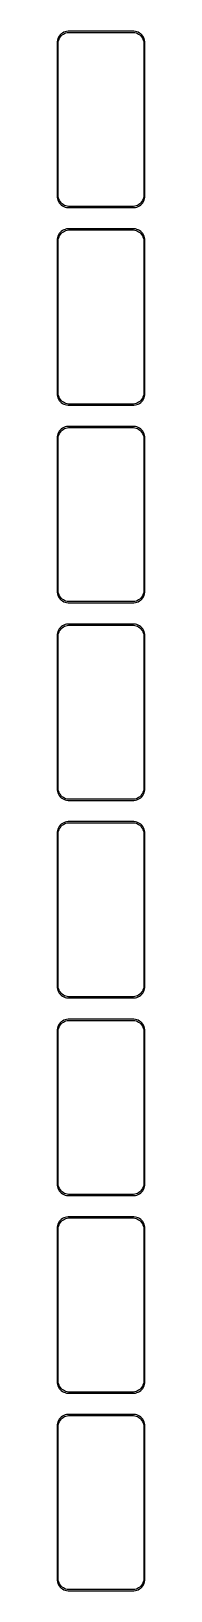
# Model space of a CAD drawing. Header units: metres. Extents: x -19 to 19, y 1223 to 2473.
# Drawn here: x -19 to 19, y 1811 to 2473 of the extents above; entities that cross this region are included whole.
import ezdxf

# ---------------------------------------------------------------- set-up
doc = ezdxf.new("R2010")
doc.units = ezdxf.units.M

msp = doc.modelspace()

# ---------------------------------------------------------------- linework, layer by layer
for p, q in [((-15.8789, 2473.02), (-16.4291, 2472.72)), ((-15.2951, 2473.26), (-15.8789, 2473.02)), ((-14.6869, 2473.41), (-15.2951, 2473.26)), ((-14.9678, 2472.77), (-14.3901, 2472.92)), ((-14.0639, 2473.49), (-14.6869, 2473.41)), ((-14.3901, 2472.92), (-13.7982, 2472.99)), ((14.0639, 2473.49), (-14.0639, 2473.49)), ((-13.7982, 2472.99), (13.7982, 2472.99)), ((13.7982, 2472.99), (14.3901, 2472.92)), ((14.6869, 2473.41), (14.0639, 2473.49)), ((14.3901, 2472.92), (14.9678, 2472.77)), ((15.2951, 2473.26), (14.6869, 2473.41)), ((15.8789, 2473.02), (15.2951, 2473.26)), ((16.4291, 2472.72), (15.8789, 2473.02)), ((-18.7106, 2469.13), (-18.75, 2468.5)), ((-18.75, 2468.5), (-18.75, 2403.5)), ((-18.5929, 2469.74), (-18.7106, 2469.13)), ((-18.3989, 2470.34), (-18.5929, 2469.74)), ((-18.1315, 2470.91), (-18.3989, 2470.34)), ((-18.25, 2468.25), (-18.2125, 2468.85)), ((-18.25, 2403.75), (-18.25, 2468.25)), ((-18.2125, 2468.85), (-18.1008, 2469.43)), ((-17.7951, 2471.44), (-18.1315, 2470.91)), ((-18.1008, 2469.43), (-17.9164, 2470)), ((-17.9164, 2470), (-17.6624, 2470.54)), ((-17.3948, 2471.92), (-17.7951, 2471.44)), ((-17.6624, 2470.54), (-17.3428, 2471.04)), ((-16.9371, 2472.35), (-17.3948, 2471.92)), ((-17.3428, 2471.04), (-16.9626, 2471.5)), ((-16.9626, 2471.5), (-16.5278, 2471.91)), ((-16.4291, 2472.72), (-16.9371, 2472.35)), ((-16.5278, 2471.91), (-16.0452, 2472.26)), ((-16.0452, 2472.26), (-15.5224, 2472.55)), ((-15.5224, 2472.55), (-14.9678, 2472.77)), ((14.9678, 2472.77), (15.5224, 2472.55)), ((15.5224, 2472.55), (16.0452, 2472.26)), ((16.0452, 2472.26), (16.5278, 2471.91)), ((16.9371, 2472.35), (16.4291, 2472.72)), ((16.5278, 2471.91), (16.9626, 2471.5)), ((17.3948, 2471.92), (16.9371, 2472.35)), ((16.9626, 2471.5), (17.3428, 2471.04)), ((17.3428, 2471.04), (17.6624, 2470.54)), ((17.7951, 2471.44), (17.3948, 2471.92)), ((17.6624, 2470.54), (17.9164, 2470)), ((18.1315, 2470.91), (17.7951, 2471.44)), ((17.9164, 2470), (18.1008, 2469.43)), ((18.1008, 2469.43), (18.2125, 2468.85)), ((18.3989, 2470.34), (18.1315, 2470.91)), ((18.2125, 2468.85), (18.25, 2468.25)), ((18.25, 2468.25), (18.25, 2403.75)), ((18.5929, 2469.74), (18.3989, 2470.34)), ((18.7106, 2469.13), (18.5929, 2469.74)), ((18.75, 2468.5), (18.7106, 2469.13)), ((18.75, 2403.5), (18.75, 2468.5)), ((-18.75, 2403.5), (-18.7106, 2402.87)), ((-18.7106, 2402.87), (-18.5929, 2402.26)), ((-18.5929, 2402.26), (-18.3989, 2401.66)), ((-18.3989, 2401.66), (-18.1315, 2401.09)), ((-18.2125, 2403.15), (-18.25, 2403.75)), ((-18.1008, 2402.57), (-18.2125, 2403.15)), ((-18.1315, 2401.09), (-17.7951, 2400.56)), ((-17.9164, 2402), (-18.1008, 2402.57)), ((-17.6624, 2401.46), (-17.9164, 2402)), ((-17.7951, 2400.56), (-17.3948, 2400.08)), ((-17.3428, 2400.96), (-17.6624, 2401.46)), ((-17.3948, 2400.08), (-16.9371, 2399.65)), ((-16.9626, 2400.5), (-17.3428, 2400.96)), ((-16.5278, 2400.09), (-16.9626, 2400.5)), ((-16.0452, 2399.74), (-16.5278, 2400.09)), ((16.5278, 2400.09), (16.0452, 2399.74)), ((16.9626, 2400.5), (16.5278, 2400.09)), ((16.9371, 2399.65), (17.3948, 2400.08)), ((17.3428, 2400.96), (16.9626, 2400.5)), ((17.6624, 2401.46), (17.3428, 2400.96)), ((17.3948, 2400.08), (17.7951, 2400.56)), ((17.9164, 2402), (17.6624, 2401.46)), ((17.7951, 2400.56), (18.1315, 2401.09)), ((18.1008, 2402.57), (17.9164, 2402)), ((18.2125, 2403.15), (18.1008, 2402.57)), ((18.1315, 2401.09), (18.3989, 2401.66)), ((18.25, 2403.75), (18.2125, 2403.15)), ((18.3989, 2401.66), (18.5929, 2402.26)), ((18.5929, 2402.26), (18.7106, 2402.87)), ((18.7106, 2402.87), (18.75, 2403.5)), ((-16.9371, 2399.65), (-16.4291, 2399.28)), ((-16.4291, 2399.28), (-15.8789, 2398.98)), ((-15.5224, 2399.45), (-16.0452, 2399.74)), ((-15.8789, 2398.98), (-15.2951, 2398.74)), ((-14.9678, 2399.23), (-15.5224, 2399.45)), ((-15.2951, 2398.74), (-14.6869, 2398.59)), ((-14.3901, 2399.08), (-14.9678, 2399.23)), ((-14.6869, 2398.59), (-14.0639, 2398.51)), ((-13.7982, 2399.01), (-14.3901, 2399.08)), ((-14.0639, 2398.51), (14.0639, 2398.51)), ((13.7982, 2399.01), (-13.7982, 2399.01)), ((14.3901, 2399.08), (13.7982, 2399.01)), ((14.0639, 2398.51), (14.6869, 2398.59)), ((14.9678, 2399.23), (14.3901, 2399.08)), ((14.6869, 2398.59), (15.2951, 2398.74)), ((15.5224, 2399.45), (14.9678, 2399.23)), ((15.2951, 2398.74), (15.8789, 2398.98)), ((16.0452, 2399.74), (15.5224, 2399.45)), ((15.8789, 2398.98), (16.4291, 2399.28)), ((16.4291, 2399.28), (16.9371, 2399.65)), ((-18.1315, 2386.91), (-18.3989, 2386.34)), ((-17.7951, 2387.44), (-18.1315, 2386.91)), ((-17.3948, 2387.92), (-17.7951, 2387.44)), ((-17.6624, 2386.54), (-17.3428, 2387.04)), ((-16.9371, 2388.35), (-17.3948, 2387.92)), ((-17.3428, 2387.04), (-16.9626, 2387.5)), ((-16.9626, 2387.5), (-16.5278, 2387.91)), ((-16.4291, 2388.72), (-16.9371, 2388.35)), ((-16.5278, 2387.91), (-16.0452, 2388.26)), ((-15.8789, 2389.02), (-16.4291, 2388.72)), ((-16.0452, 2388.26), (-15.5224, 2388.55)), ((-15.2951, 2389.26), (-15.8789, 2389.02)), ((-15.5224, 2388.55), (-14.9678, 2388.77)), ((-14.6869, 2389.41), (-15.2951, 2389.26)), ((-14.9678, 2388.77), (-14.3901, 2388.92)), ((-14.0639, 2389.49), (-14.6869, 2389.41)), ((-14.3901, 2388.92), (-13.7982, 2388.99)), ((14.0639, 2389.49), (-14.0639, 2389.49)), ((-13.7982, 2388.99), (13.7982, 2388.99)), ((13.7982, 2388.99), (14.3901, 2388.92)), ((14.6869, 2389.41), (14.0639, 2389.49)), ((14.3901, 2388.92), (14.9678, 2388.77)), ((15.2951, 2389.26), (14.6869, 2389.41)), ((14.9678, 2388.77), (15.5224, 2388.55)), ((15.8789, 2389.02), (15.2951, 2389.26)), ((15.5224, 2388.55), (16.0452, 2388.26)), ((16.4291, 2388.72), (15.8789, 2389.02)), ((16.0452, 2388.26), (16.5278, 2387.91)), ((16.9371, 2388.35), (16.4291, 2388.72)), ((16.5278, 2387.91), (16.9626, 2387.5)), ((17.3948, 2387.92), (16.9371, 2388.35)), ((16.9626, 2387.5), (17.3428, 2387.04)), ((17.3428, 2387.04), (17.6624, 2386.54)), ((17.7951, 2387.44), (17.3948, 2387.92)), ((18.1315, 2386.91), (17.7951, 2387.44)), ((18.3989, 2386.34), (18.1315, 2386.91)), ((-18.7106, 2385.13), (-18.75, 2384.5)), ((-18.75, 2384.5), (-18.75, 2319.5)), ((-18.5929, 2385.74), (-18.7106, 2385.13)), ((-18.3989, 2386.34), (-18.5929, 2385.74)), ((-18.25, 2384.25), (-18.2125, 2384.85)), ((-18.25, 2319.75), (-18.25, 2384.25)), ((-18.2125, 2384.85), (-18.1008, 2385.43)), ((-18.1008, 2385.43), (-17.9164, 2386)), ((-17.9164, 2386), (-17.6624, 2386.54)), ((17.6624, 2386.54), (17.9164, 2386)), ((17.9164, 2386), (18.1008, 2385.43)), ((18.1008, 2385.43), (18.2125, 2384.85)), ((18.2125, 2384.85), (18.25, 2384.25)), ((18.25, 2384.25), (18.25, 2319.75)), ((18.5929, 2385.74), (18.3989, 2386.34)), ((18.7106, 2385.13), (18.5929, 2385.74)), ((18.75, 2384.5), (18.7106, 2385.13)), ((18.75, 2319.5), (18.75, 2384.5)), ((-18.75, 2319.5), (-18.7106, 2318.87)), ((-18.7106, 2318.87), (-18.5929, 2318.26)), ((-18.5929, 2318.26), (-18.3989, 2317.66)), ((-18.3989, 2317.66), (-18.1315, 2317.09)), ((-18.2125, 2319.15), (-18.25, 2319.75)), ((-18.1008, 2318.57), (-18.2125, 2319.15)), ((-18.1315, 2317.09), (-17.7951, 2316.56)), ((-17.9164, 2318), (-18.1008, 2318.57)), ((-17.6624, 2317.46), (-17.9164, 2318)), ((-17.7951, 2316.56), (-17.3948, 2316.08)), ((-17.3428, 2316.96), (-17.6624, 2317.46)), ((-17.3948, 2316.08), (-16.9371, 2315.65)), ((-16.9626, 2316.5), (-17.3428, 2316.96)), ((-16.5278, 2316.09), (-16.9626, 2316.5)), ((-16.9371, 2315.65), (-16.4291, 2315.28)), ((-16.0452, 2315.74), (-16.5278, 2316.09)), ((-16.4291, 2315.28), (-15.8789, 2314.98)), ((-15.5224, 2315.45), (-16.0452, 2315.74)), ((-15.8789, 2314.98), (-15.2951, 2314.74)), ((-14.9678, 2315.23), (-15.5224, 2315.45)), ((-15.2951, 2314.74), (-14.6869, 2314.59)), ((-14.3901, 2315.08), (-14.9678, 2315.23)), ((-14.6869, 2314.59), (-14.0639, 2314.51)), ((-13.7982, 2315.01), (-14.3901, 2315.08)), ((-14.0639, 2314.51), (14.0639, 2314.51)), ((13.7982, 2315.01), (-13.7982, 2315.01)), ((14.3901, 2315.08), (13.7982, 2315.01)), ((14.0639, 2314.51), (14.6869, 2314.59)), ((14.9678, 2315.23), (14.3901, 2315.08)), ((14.6869, 2314.59), (15.2951, 2314.74)), ((15.5224, 2315.45), (14.9678, 2315.23)), ((15.2951, 2314.74), (15.8789, 2314.98)), ((16.0452, 2315.74), (15.5224, 2315.45)), ((15.8789, 2314.98), (16.4291, 2315.28)), ((16.5278, 2316.09), (16.0452, 2315.74)), ((16.4291, 2315.28), (16.9371, 2315.65)), ((16.9626, 2316.5), (16.5278, 2316.09)), ((16.9371, 2315.65), (17.3948, 2316.08)), ((17.3428, 2316.96), (16.9626, 2316.5)), ((17.6624, 2317.46), (17.3428, 2316.96)), ((17.3948, 2316.08), (17.7951, 2316.56)), ((17.9164, 2318), (17.6624, 2317.46)), ((17.7951, 2316.56), (18.1315, 2317.09)), ((18.1008, 2318.57), (17.9164, 2318)), ((18.2125, 2319.15), (18.1008, 2318.57)), ((18.1315, 2317.09), (18.3989, 2317.66)), ((18.25, 2319.75), (18.2125, 2319.15)), ((18.3989, 2317.66), (18.5929, 2318.26)), ((18.5929, 2318.26), (18.7106, 2318.87)), ((18.7106, 2318.87), (18.75, 2319.5)), ((-18.7106, 2301.13), (-18.75, 2300.5)), ((-18.5929, 2301.74), (-18.7106, 2301.13)), ((-18.3989, 2302.34), (-18.5929, 2301.74)), ((-18.1315, 2302.91), (-18.3989, 2302.34)), ((-18.25, 2300.25), (-18.2125, 2300.85)), ((-18.2125, 2300.85), (-18.1008, 2301.43)), ((-17.7951, 2303.44), (-18.1315, 2302.91)), ((-18.1008, 2301.43), (-17.9164, 2302)), ((-17.9164, 2302), (-17.6624, 2302.54)), ((-17.3948, 2303.92), (-17.7951, 2303.44)), ((-17.6624, 2302.54), (-17.3428, 2303.04)), ((-16.9371, 2304.35), (-17.3948, 2303.92)), ((-17.3428, 2303.04), (-16.9626, 2303.5)), ((-16.9626, 2303.5), (-16.5278, 2303.91)), ((-16.4291, 2304.72), (-16.9371, 2304.35)), ((-16.5278, 2303.91), (-16.0452, 2304.26)), ((-15.8789, 2305.02), (-16.4291, 2304.72)), ((-16.0452, 2304.26), (-15.5224, 2304.55)), ((-15.2951, 2305.26), (-15.8789, 2305.02)), ((-15.5224, 2304.55), (-14.9678, 2304.77)), ((-14.6869, 2305.41), (-15.2951, 2305.26)), ((-14.9678, 2304.77), (-14.3901, 2304.92)), ((-14.0639, 2305.49), (-14.6869, 2305.41)), ((-14.3901, 2304.92), (-13.7982, 2304.99)), ((14.0639, 2305.49), (-14.0639, 2305.49)), ((-13.7982, 2304.99), (13.7982, 2304.99)), ((13.7982, 2304.99), (14.3901, 2304.92)), ((14.6869, 2305.41), (14.0639, 2305.49)), ((14.3901, 2304.92), (14.9678, 2304.77)), ((15.2951, 2305.26), (14.6869, 2305.41)), ((14.9678, 2304.77), (15.5224, 2304.55)), ((15.8789, 2305.02), (15.2951, 2305.26)), ((15.5224, 2304.55), (16.0452, 2304.26)), ((16.4291, 2304.72), (15.8789, 2305.02)), ((16.0452, 2304.26), (16.5278, 2303.91)), ((16.9371, 2304.35), (16.4291, 2304.72)), ((16.5278, 2303.91), (16.9626, 2303.5)), ((17.3948, 2303.92), (16.9371, 2304.35)), ((16.9626, 2303.5), (17.3428, 2303.04)), ((17.3428, 2303.04), (17.6624, 2302.54)), ((17.7951, 2303.44), (17.3948, 2303.92)), ((17.6624, 2302.54), (17.9164, 2302)), ((18.1315, 2302.91), (17.7951, 2303.44)), ((17.9164, 2302), (18.1008, 2301.43)), ((18.1008, 2301.43), (18.2125, 2300.85)), ((18.3989, 2302.34), (18.1315, 2302.91)), ((18.2125, 2300.85), (18.25, 2300.25)), ((18.5929, 2301.74), (18.3989, 2302.34)), ((18.7106, 2301.13), (18.5929, 2301.74)), ((18.75, 2300.5), (18.7106, 2301.13)), ((-18.75, 2300.5), (-18.75, 2235.5)), ((-18.25, 2235.75), (-18.25, 2300.25)), ((18.25, 2300.25), (18.25, 2235.75)), ((18.75, 2235.5), (18.75, 2300.5)), ((-18.75, 2235.5), (-18.7106, 2234.87)), ((-18.7106, 2234.87), (-18.5929, 2234.26)), ((-18.5929, 2234.26), (-18.3989, 2233.66)), ((-18.2125, 2235.15), (-18.25, 2235.75)), ((-18.1008, 2234.57), (-18.2125, 2235.15)), ((-17.9164, 2234), (-18.1008, 2234.57)), ((18.1008, 2234.57), (17.9164, 2234)), ((18.2125, 2235.15), (18.1008, 2234.57)), ((18.25, 2235.75), (18.2125, 2235.15)), ((18.3989, 2233.66), (18.5929, 2234.26)), ((18.5929, 2234.26), (18.7106, 2234.87)), ((18.7106, 2234.87), (18.75, 2235.5)), ((-18.3989, 2233.66), (-18.1315, 2233.09)), ((-18.1315, 2233.09), (-17.7951, 2232.56)), ((-17.6624, 2233.46), (-17.9164, 2234)), ((-17.7951, 2232.56), (-17.3948, 2232.08)), ((-17.3428, 2232.96), (-17.6624, 2233.46)), ((-17.3948, 2232.08), (-16.9371, 2231.65)), ((-16.9626, 2232.5), (-17.3428, 2232.96)), ((-16.5278, 2232.09), (-16.9626, 2232.5)), ((-16.9371, 2231.65), (-16.4291, 2231.28)), ((-16.0452, 2231.74), (-16.5278, 2232.09)), ((-16.4291, 2231.28), (-15.8789, 2230.98)), ((-15.5224, 2231.45), (-16.0452, 2231.74)), ((-15.8789, 2230.98), (-15.2951, 2230.74)), ((-14.9678, 2231.23), (-15.5224, 2231.45)), ((-15.2951, 2230.74), (-14.6869, 2230.59)), ((-14.3901, 2231.08), (-14.9678, 2231.23)), ((-14.6869, 2230.59), (-14.0639, 2230.51)), ((-13.7982, 2231.01), (-14.3901, 2231.08)), ((-14.0639, 2230.51), (14.0639, 2230.51)), ((13.7982, 2231.01), (-13.7982, 2231.01)), ((14.3901, 2231.08), (13.7982, 2231.01)), ((14.0639, 2230.51), (14.6869, 2230.59)), ((14.9678, 2231.23), (14.3901, 2231.08)), ((14.6869, 2230.59), (15.2951, 2230.74)), ((15.5224, 2231.45), (14.9678, 2231.23)), ((15.2951, 2230.74), (15.8789, 2230.98)), ((16.0452, 2231.74), (15.5224, 2231.45)), ((15.8789, 2230.98), (16.4291, 2231.28)), ((16.5278, 2232.09), (16.0452, 2231.74)), ((16.4291, 2231.28), (16.9371, 2231.65)), ((16.9626, 2232.5), (16.5278, 2232.09)), ((16.9371, 2231.65), (17.3948, 2232.08)), ((17.3428, 2232.96), (16.9626, 2232.5)), ((17.6624, 2233.46), (17.3428, 2232.96)), ((17.3948, 2232.08), (17.7951, 2232.56)), ((17.9164, 2234), (17.6624, 2233.46)), ((17.7951, 2232.56), (18.1315, 2233.09)), ((18.1315, 2233.09), (18.3989, 2233.66)), ((-15.8789, 2221.02), (-16.4291, 2220.72)), ((-15.2951, 2221.26), (-15.8789, 2221.02)), ((-14.6869, 2221.41), (-15.2951, 2221.26)), ((-14.0639, 2221.49), (-14.6869, 2221.41)), ((-14.3901, 2220.92), (-13.7982, 2220.99)), ((14.0639, 2221.49), (-14.0639, 2221.49)), ((-13.7982, 2220.99), (13.7982, 2220.99)), ((13.7982, 2220.99), (14.3901, 2220.92)), ((14.6869, 2221.41), (14.0639, 2221.49)), ((15.2951, 2221.26), (14.6869, 2221.41)), ((15.8789, 2221.02), (15.2951, 2221.26)), ((16.4291, 2220.72), (15.8789, 2221.02)), ((-18.7106, 2217.13), (-18.75, 2216.5)), ((-18.75, 2216.5), (-18.75, 2151.5)), ((-18.5929, 2217.74), (-18.7106, 2217.13)), ((-18.3989, 2218.34), (-18.5929, 2217.74)), ((-18.1315, 2218.91), (-18.3989, 2218.34)), ((-18.25, 2216.25), (-18.2125, 2216.85)), ((-18.25, 2151.75), (-18.25, 2216.25)), ((-18.2125, 2216.85), (-18.1008, 2217.43)), ((-17.7951, 2219.44), (-18.1315, 2218.91)), ((-18.1008, 2217.43), (-17.9164, 2218)), ((-17.9164, 2218), (-17.6624, 2218.54)), ((-17.3948, 2219.92), (-17.7951, 2219.44)), ((-17.6624, 2218.54), (-17.3428, 2219.04)), ((-16.9371, 2220.35), (-17.3948, 2219.92)), ((-17.3428, 2219.04), (-16.9626, 2219.5)), ((-16.9626, 2219.5), (-16.5278, 2219.91)), ((-16.4291, 2220.72), (-16.9371, 2220.35)), ((-16.5278, 2219.91), (-16.0452, 2220.26)), ((-16.0452, 2220.26), (-15.5224, 2220.55)), ((-15.5224, 2220.55), (-14.9678, 2220.77)), ((-14.9678, 2220.77), (-14.3901, 2220.92)), ((14.3901, 2220.92), (14.9678, 2220.77)), ((14.9678, 2220.77), (15.5224, 2220.55)), ((15.5224, 2220.55), (16.0452, 2220.26)), ((16.0452, 2220.26), (16.5278, 2219.91)), ((16.9371, 2220.35), (16.4291, 2220.72)), ((16.5278, 2219.91), (16.9626, 2219.5)), ((17.3948, 2219.92), (16.9371, 2220.35)), ((16.9626, 2219.5), (17.3428, 2219.04)), ((17.3428, 2219.04), (17.6624, 2218.54)), ((17.7951, 2219.44), (17.3948, 2219.92)), ((17.6624, 2218.54), (17.9164, 2218)), ((18.1315, 2218.91), (17.7951, 2219.44)), ((17.9164, 2218), (18.1008, 2217.43)), ((18.1008, 2217.43), (18.2125, 2216.85)), ((18.3989, 2218.34), (18.1315, 2218.91)), ((18.2125, 2216.85), (18.25, 2216.25)), ((18.25, 2216.25), (18.25, 2151.75)), ((18.5929, 2217.74), (18.3989, 2218.34)), ((18.7106, 2217.13), (18.5929, 2217.74)), ((18.75, 2216.5), (18.7106, 2217.13)), ((18.75, 2151.5), (18.75, 2216.5)), ((-18.75, 2151.5), (-18.7106, 2150.87)), ((-18.7106, 2150.87), (-18.5929, 2150.26)), ((-18.5929, 2150.26), (-18.3989, 2149.66)), ((-18.3989, 2149.66), (-18.1315, 2149.09)), ((-18.2125, 2151.15), (-18.25, 2151.75)), ((-18.1008, 2150.57), (-18.2125, 2151.15)), ((-18.1315, 2149.09), (-17.7951, 2148.56)), ((-17.9164, 2150), (-18.1008, 2150.57)), ((-17.6624, 2149.46), (-17.9164, 2150)), ((-17.7951, 2148.56), (-17.3948, 2148.08)), ((-17.3428, 2148.96), (-17.6624, 2149.46)), ((-17.3948, 2148.08), (-16.9371, 2147.65)), ((-16.9626, 2148.5), (-17.3428, 2148.96)), ((-16.5278, 2148.09), (-16.9626, 2148.5)), ((-16.0452, 2147.74), (-16.5278, 2148.09)), ((16.5278, 2148.09), (16.0452, 2147.74)), ((16.9626, 2148.5), (16.5278, 2148.09)), ((16.9371, 2147.65), (17.3948, 2148.08)), ((17.3428, 2148.96), (16.9626, 2148.5)), ((17.6624, 2149.46), (17.3428, 2148.96)), ((17.3948, 2148.08), (17.7951, 2148.56)), ((17.9164, 2150), (17.6624, 2149.46)), ((17.7951, 2148.56), (18.1315, 2149.09)), ((18.1008, 2150.57), (17.9164, 2150)), ((18.2125, 2151.15), (18.1008, 2150.57)), ((18.1315, 2149.09), (18.3989, 2149.66)), ((18.25, 2151.75), (18.2125, 2151.15)), ((18.3989, 2149.66), (18.5929, 2150.26)), ((18.5929, 2150.26), (18.7106, 2150.87)), ((18.7106, 2150.87), (18.75, 2151.5)), ((-16.9371, 2147.65), (-16.4291, 2147.28)), ((-16.4291, 2147.28), (-15.8789, 2146.98)), ((-15.5224, 2147.45), (-16.0452, 2147.74)), ((-15.8789, 2146.98), (-15.2951, 2146.74)), ((-14.9678, 2147.23), (-15.5224, 2147.45)), ((-15.2951, 2146.74), (-14.6869, 2146.59)), ((-14.3901, 2147.08), (-14.9678, 2147.23)), ((-14.6869, 2146.59), (-14.0639, 2146.51)), ((-13.7982, 2147.01), (-14.3901, 2147.08)), ((-14.0639, 2146.51), (14.0639, 2146.51)), ((13.7982, 2147.01), (-13.7982, 2147.01)), ((14.3901, 2147.08), (13.7982, 2147.01)), ((14.0639, 2146.51), (14.6869, 2146.59)), ((14.9678, 2147.23), (14.3901, 2147.08)), ((14.6869, 2146.59), (15.2951, 2146.74)), ((15.5224, 2147.45), (14.9678, 2147.23)), ((15.2951, 2146.74), (15.8789, 2146.98)), ((16.0452, 2147.74), (15.5224, 2147.45)), ((15.8789, 2146.98), (16.4291, 2147.28)), ((16.4291, 2147.28), (16.9371, 2147.65)), ((-18.1315, 2134.91), (-18.3989, 2134.34)), ((-17.7951, 2135.44), (-18.1315, 2134.91)), ((-17.3948, 2135.92), (-17.7951, 2135.44)), ((-17.6624, 2134.54), (-17.3428, 2135.04)), ((-16.9371, 2136.35), (-17.3948, 2135.92)), ((-17.3428, 2135.04), (-16.9626, 2135.5)), ((-16.9626, 2135.5), (-16.5278, 2135.91)), ((-16.4291, 2136.72), (-16.9371, 2136.35)), ((-16.5278, 2135.91), (-16.0452, 2136.26)), ((-15.8789, 2137.02), (-16.4291, 2136.72)), ((-16.0452, 2136.26), (-15.5224, 2136.55)), ((-15.2951, 2137.26), (-15.8789, 2137.02)), ((-15.5224, 2136.55), (-14.9678, 2136.77)), ((-14.6869, 2137.41), (-15.2951, 2137.26)), ((-14.9678, 2136.77), (-14.3901, 2136.92)), ((-14.0639, 2137.49), (-14.6869, 2137.41)), ((-14.3901, 2136.92), (-13.7982, 2136.99)), ((14.0639, 2137.49), (-14.0639, 2137.49)), ((-13.7982, 2136.99), (13.7982, 2136.99)), ((13.7982, 2136.99), (14.3901, 2136.92)), ((14.6869, 2137.41), (14.0639, 2137.49)), ((14.3901, 2136.92), (14.9678, 2136.77)), ((15.2951, 2137.26), (14.6869, 2137.41)), ((14.9678, 2136.77), (15.5224, 2136.55)), ((15.8789, 2137.02), (15.2951, 2137.26)), ((15.5224, 2136.55), (16.0452, 2136.26)), ((16.4291, 2136.72), (15.8789, 2137.02)), ((16.0452, 2136.26), (16.5278, 2135.91)), ((16.9371, 2136.35), (16.4291, 2136.72)), ((16.5278, 2135.91), (16.9626, 2135.5)), ((17.3948, 2135.92), (16.9371, 2136.35)), ((16.9626, 2135.5), (17.3428, 2135.04)), ((17.3428, 2135.04), (17.6624, 2134.54)), ((17.7951, 2135.44), (17.3948, 2135.92)), ((18.1315, 2134.91), (17.7951, 2135.44)), ((18.3989, 2134.34), (18.1315, 2134.91)), ((-18.7106, 2133.13), (-18.75, 2132.5)), ((-18.75, 2132.5), (-18.75, 2067.5)), ((-18.5929, 2133.74), (-18.7106, 2133.13)), ((-18.3989, 2134.34), (-18.5929, 2133.74)), ((-18.25, 2132.25), (-18.2125, 2132.85)), ((-18.25, 2067.75), (-18.25, 2132.25)), ((-18.2125, 2132.85), (-18.1008, 2133.43)), ((-18.1008, 2133.43), (-17.9164, 2134)), ((-17.9164, 2134), (-17.6624, 2134.54)), ((17.6624, 2134.54), (17.9164, 2134)), ((17.9164, 2134), (18.1008, 2133.43)), ((18.1008, 2133.43), (18.2125, 2132.85)), ((18.2125, 2132.85), (18.25, 2132.25)), ((18.25, 2132.25), (18.25, 2067.75)), ((18.5929, 2133.74), (18.3989, 2134.34)), ((18.7106, 2133.13), (18.5929, 2133.74)), ((18.75, 2132.5), (18.7106, 2133.13)), ((18.75, 2067.5), (18.75, 2132.5)), ((-18.75, 2067.5), (-18.7106, 2066.87)), ((-18.7106, 2066.87), (-18.5929, 2066.26)), ((-18.5929, 2066.26), (-18.3989, 2065.66)), ((-18.3989, 2065.66), (-18.1315, 2065.09)), ((-18.2125, 2067.15), (-18.25, 2067.75)), ((-18.1008, 2066.57), (-18.2125, 2067.15)), ((-18.1315, 2065.09), (-17.7951, 2064.56)), ((-17.9164, 2066), (-18.1008, 2066.57)), ((-17.6624, 2065.46), (-17.9164, 2066)), ((-17.7951, 2064.56), (-17.3948, 2064.08)), ((-17.3428, 2064.96), (-17.6624, 2065.46)), ((-17.3948, 2064.08), (-16.9371, 2063.65)), ((-16.9626, 2064.5), (-17.3428, 2064.96)), ((-16.5278, 2064.09), (-16.9626, 2064.5)), ((-16.9371, 2063.65), (-16.4291, 2063.28)), ((-16.0452, 2063.74), (-16.5278, 2064.09)), ((-16.4291, 2063.28), (-15.8789, 2062.98)), ((-15.5224, 2063.45), (-16.0452, 2063.74)), ((-15.8789, 2062.98), (-15.2951, 2062.74)), ((-14.9678, 2063.23), (-15.5224, 2063.45)), ((-15.2951, 2062.74), (-14.6869, 2062.59)), ((-14.3901, 2063.08), (-14.9678, 2063.23)), ((-14.6869, 2062.59), (-14.0639, 2062.51)), ((-13.7982, 2063.01), (-14.3901, 2063.08)), ((-14.0639, 2062.51), (14.0639, 2062.51)), ((13.7982, 2063.01), (-13.7982, 2063.01)), ((14.3901, 2063.08), (13.7982, 2063.01)), ((14.0639, 2062.51), (14.6869, 2062.59)), ((14.9678, 2063.23), (14.3901, 2063.08)), ((14.6869, 2062.59), (15.2951, 2062.74)), ((15.5224, 2063.45), (14.9678, 2063.23)), ((15.2951, 2062.74), (15.8789, 2062.98)), ((16.0452, 2063.74), (15.5224, 2063.45)), ((15.8789, 2062.98), (16.4291, 2063.28)), ((16.5278, 2064.09), (16.0452, 2063.74)), ((16.4291, 2063.28), (16.9371, 2063.65)), ((16.9626, 2064.5), (16.5278, 2064.09)), ((16.9371, 2063.65), (17.3948, 2064.08)), ((17.3428, 2064.96), (16.9626, 2064.5)), ((17.6624, 2065.46), (17.3428, 2064.96)), ((17.3948, 2064.08), (17.7951, 2064.56)), ((17.9164, 2066), (17.6624, 2065.46)), ((17.7951, 2064.56), (18.1315, 2065.09)), ((18.1008, 2066.57), (17.9164, 2066)), ((18.2125, 2067.15), (18.1008, 2066.57)), ((18.1315, 2065.09), (18.3989, 2065.66)), ((18.25, 2067.75), (18.2125, 2067.15)), ((18.3989, 2065.66), (18.5929, 2066.26)), ((18.5929, 2066.26), (18.7106, 2066.87)), ((18.7106, 2066.87), (18.75, 2067.5)), ((-18.7106, 2049.13), (-18.75, 2048.5)), ((-18.5929, 2049.74), (-18.7106, 2049.13)), ((-18.3989, 2050.34), (-18.5929, 2049.74)), ((-18.1315, 2050.91), (-18.3989, 2050.34)), ((-18.25, 2048.25), (-18.2125, 2048.85)), ((-18.2125, 2048.85), (-18.1008, 2049.43)), ((-17.7951, 2051.44), (-18.1315, 2050.91)), ((-18.1008, 2049.43), (-17.9164, 2050)), ((-17.9164, 2050), (-17.6624, 2050.54)), ((-17.3948, 2051.92), (-17.7951, 2051.44)), ((-17.6624, 2050.54), (-17.3428, 2051.04)), ((-16.9371, 2052.35), (-17.3948, 2051.92)), ((-17.3428, 2051.04), (-16.9626, 2051.5)), ((-16.9626, 2051.5), (-16.5278, 2051.91)), ((-16.4291, 2052.72), (-16.9371, 2052.35)), ((-16.5278, 2051.91), (-16.0452, 2052.26)), ((-15.8789, 2053.02), (-16.4291, 2052.72)), ((-16.0452, 2052.26), (-15.5224, 2052.55)), ((-15.2951, 2053.26), (-15.8789, 2053.02)), ((-15.5224, 2052.55), (-14.9678, 2052.77)), ((-14.6869, 2053.41), (-15.2951, 2053.26)), ((-14.9678, 2052.77), (-14.3901, 2052.92)), ((-14.0639, 2053.49), (-14.6869, 2053.41)), ((-14.3901, 2052.92), (-13.7982, 2052.99)), ((14.0639, 2053.49), (-14.0639, 2053.49)), ((-13.7982, 2052.99), (13.7982, 2052.99)), ((13.7982, 2052.99), (14.3901, 2052.92)), ((14.6869, 2053.41), (14.0639, 2053.49)), ((14.3901, 2052.92), (14.9678, 2052.77)), ((15.2951, 2053.26), (14.6869, 2053.41)), ((14.9678, 2052.77), (15.5224, 2052.55)), ((15.8789, 2053.02), (15.2951, 2053.26)), ((15.5224, 2052.55), (16.0452, 2052.26)), ((16.4291, 2052.72), (15.8789, 2053.02)), ((16.0452, 2052.26), (16.5278, 2051.91)), ((16.9371, 2052.35), (16.4291, 2052.72)), ((16.5278, 2051.91), (16.9626, 2051.5)), ((17.3948, 2051.92), (16.9371, 2052.35)), ((16.9626, 2051.5), (17.3428, 2051.04)), ((17.3428, 2051.04), (17.6624, 2050.54)), ((17.7951, 2051.44), (17.3948, 2051.92)), ((17.6624, 2050.54), (17.9164, 2050)), ((18.1315, 2050.91), (17.7951, 2051.44)), ((17.9164, 2050), (18.1008, 2049.43)), ((18.1008, 2049.43), (18.2125, 2048.85)), ((18.3989, 2050.34), (18.1315, 2050.91)), ((18.2125, 2048.85), (18.25, 2048.25)), ((18.5929, 2049.74), (18.3989, 2050.34)), ((18.7106, 2049.13), (18.5929, 2049.74)), ((18.75, 2048.5), (18.7106, 2049.13)), ((-18.75, 2048.5), (-18.75, 1983.5)), ((-18.25, 1983.75), (-18.25, 2048.25)), ((18.25, 2048.25), (18.25, 1983.75)), ((18.75, 1983.5), (18.75, 2048.5)), ((-18.75, 1983.5), (-18.7106, 1982.87)), ((-18.7106, 1982.87), (-18.5929, 1982.26)), ((-18.2125, 1983.15), (-18.25, 1983.75)), ((-18.1008, 1982.57), (-18.2125, 1983.15)), ((-17.9164, 1982), (-18.1008, 1982.57)), ((18.1008, 1982.57), (17.9164, 1982)), ((18.2125, 1983.15), (18.1008, 1982.57)), ((18.25, 1983.75), (18.2125, 1983.15)), ((18.5929, 1982.26), (18.7106, 1982.87)), ((18.7106, 1982.87), (18.75, 1983.5)), ((-18.5929, 1982.26), (-18.3989, 1981.66)), ((-18.3989, 1981.66), (-18.1315, 1981.09)), ((-18.1315, 1981.09), (-17.7951, 1980.56)), ((-17.6624, 1981.46), (-17.9164, 1982)), ((-17.7951, 1980.56), (-17.3948, 1980.08)), ((-17.3428, 1980.96), (-17.6624, 1981.46)), ((-17.3948, 1980.08), (-16.9371, 1979.65)), ((-16.9626, 1980.5), (-17.3428, 1980.96)), ((-16.5278, 1980.09), (-16.9626, 1980.5)), ((-16.9371, 1979.65), (-16.4291, 1979.28)), ((-16.0452, 1979.74), (-16.5278, 1980.09)), ((-16.4291, 1979.28), (-15.8789, 1978.98)), ((-15.5224, 1979.45), (-16.0452, 1979.74)), ((-15.8789, 1978.98), (-15.2951, 1978.74)), ((-14.9678, 1979.23), (-15.5224, 1979.45)), ((-15.2951, 1978.74), (-14.6869, 1978.59)), ((-14.3901, 1979.08), (-14.9678, 1979.23)), ((-14.6869, 1978.59), (-14.0639, 1978.51)), ((-13.7982, 1979.01), (-14.3901, 1979.08)), ((-14.0639, 1978.51), (14.0639, 1978.51)), ((13.7982, 1979.01), (-13.7982, 1979.01)), ((14.3901, 1979.08), (13.7982, 1979.01)), ((14.0639, 1978.51), (14.6869, 1978.59)), ((14.9678, 1979.23), (14.3901, 1979.08)), ((14.6869, 1978.59), (15.2951, 1978.74)), ((15.5224, 1979.45), (14.9678, 1979.23)), ((15.2951, 1978.74), (15.8789, 1978.98)), ((16.0452, 1979.74), (15.5224, 1979.45)), ((15.8789, 1978.98), (16.4291, 1979.28)), ((16.5278, 1980.09), (16.0452, 1979.74)), ((16.4291, 1979.28), (16.9371, 1979.65)), ((16.9626, 1980.5), (16.5278, 1980.09)), ((16.9371, 1979.65), (17.3948, 1980.08)), ((17.3428, 1980.96), (16.9626, 1980.5)), ((17.6624, 1981.46), (17.3428, 1980.96)), ((17.3948, 1980.08), (17.7951, 1980.56)), ((17.9164, 1982), (17.6624, 1981.46)), ((17.7951, 1980.56), (18.1315, 1981.09)), ((18.1315, 1981.09), (18.3989, 1981.66)), ((18.3989, 1981.66), (18.5929, 1982.26)), ((-15.2951, 1969.26), (-15.8789, 1969.02)), ((-14.6869, 1969.41), (-15.2951, 1969.26)), ((-14.0639, 1969.49), (-14.6869, 1969.41)), ((14.0639, 1969.49), (-14.0639, 1969.49)), ((14.6869, 1969.41), (14.0639, 1969.49)), ((15.2951, 1969.26), (14.6869, 1969.41)), ((15.8789, 1969.02), (15.2951, 1969.26)), ((-18.7106, 1965.13), (-18.75, 1964.5)), ((-18.75, 1964.5), (-18.75, 1899.5)), ((-18.5929, 1965.74), (-18.7106, 1965.13)), ((-18.3989, 1966.34), (-18.5929, 1965.74)), ((-18.1315, 1966.91), (-18.3989, 1966.34)), ((-18.25, 1964.25), (-18.2125, 1964.85)), ((-18.25, 1899.75), (-18.25, 1964.25)), ((-18.2125, 1964.85), (-18.1008, 1965.43)), ((-17.7951, 1967.44), (-18.1315, 1966.91)), ((-18.1008, 1965.43), (-17.9164, 1966)), ((-17.9164, 1966), (-17.6624, 1966.54)), ((-17.3948, 1967.92), (-17.7951, 1967.44)), ((-17.6624, 1966.54), (-17.3428, 1967.04)), ((-16.9371, 1968.35), (-17.3948, 1967.92)), ((-17.3428, 1967.04), (-16.9626, 1967.5)), ((-16.9626, 1967.5), (-16.5278, 1967.91)), ((-16.4291, 1968.72), (-16.9371, 1968.35)), ((-16.5278, 1967.91), (-16.0452, 1968.26)), ((-15.8789, 1969.02), (-16.4291, 1968.72)), ((-16.0452, 1968.26), (-15.5224, 1968.55)), ((-15.5224, 1968.55), (-14.9678, 1968.77)), ((-14.9678, 1968.77), (-14.3901, 1968.92)), ((-14.3901, 1968.92), (-13.7982, 1968.99)), ((-13.7982, 1968.99), (13.7982, 1968.99)), ((13.7982, 1968.99), (14.3901, 1968.92)), ((14.3901, 1968.92), (14.9678, 1968.77)), ((14.9678, 1968.77), (15.5224, 1968.55)), ((15.5224, 1968.55), (16.0452, 1968.26)), ((16.4291, 1968.72), (15.8789, 1969.02)), ((16.0452, 1968.26), (16.5278, 1967.91)), ((16.9371, 1968.35), (16.4291, 1968.72)), ((16.5278, 1967.91), (16.9626, 1967.5)), ((17.3948, 1967.92), (16.9371, 1968.35)), ((16.9626, 1967.5), (17.3428, 1967.04)), ((17.3428, 1967.04), (17.6624, 1966.54)), ((17.7951, 1967.44), (17.3948, 1967.92)), ((17.6624, 1966.54), (17.9164, 1966)), ((18.1315, 1966.91), (17.7951, 1967.44)), ((17.9164, 1966), (18.1008, 1965.43)), ((18.1008, 1965.43), (18.2125, 1964.85)), ((18.3989, 1966.34), (18.1315, 1966.91)), ((18.2125, 1964.85), (18.25, 1964.25)), ((18.25, 1964.25), (18.25, 1899.75)), ((18.5929, 1965.74), (18.3989, 1966.34)), ((18.7106, 1965.13), (18.5929, 1965.74)), ((18.75, 1964.5), (18.7106, 1965.13)), ((18.75, 1899.5), (18.75, 1964.5)), ((-18.75, 1899.5), (-18.7106, 1898.87)), ((-18.7106, 1898.87), (-18.5929, 1898.26)), ((-18.5929, 1898.26), (-18.3989, 1897.66)), ((-18.3989, 1897.66), (-18.1315, 1897.09)), ((-18.2125, 1899.15), (-18.25, 1899.75)), ((-18.1008, 1898.57), (-18.2125, 1899.15)), ((-18.1315, 1897.09), (-17.7951, 1896.56)), ((-17.9164, 1898), (-18.1008, 1898.57)), ((-17.6624, 1897.46), (-17.9164, 1898)), ((-17.7951, 1896.56), (-17.3948, 1896.08)), ((-17.3428, 1896.96), (-17.6624, 1897.46)), ((-16.9626, 1896.5), (-17.3428, 1896.96)), ((-16.5278, 1896.09), (-16.9626, 1896.5)), ((16.9626, 1896.5), (16.5278, 1896.09)), ((17.3428, 1896.96), (16.9626, 1896.5)), ((17.6624, 1897.46), (17.3428, 1896.96)), ((17.3948, 1896.08), (17.7951, 1896.56)), ((17.9164, 1898), (17.6624, 1897.46)), ((17.7951, 1896.56), (18.1315, 1897.09)), ((18.1008, 1898.57), (17.9164, 1898)), ((18.2125, 1899.15), (18.1008, 1898.57)), ((18.1315, 1897.09), (18.3989, 1897.66)), ((18.25, 1899.75), (18.2125, 1899.15)), ((18.3989, 1897.66), (18.5929, 1898.26)), ((18.5929, 1898.26), (18.7106, 1898.87)), ((18.7106, 1898.87), (18.75, 1899.5)), ((-17.3948, 1896.08), (-16.9371, 1895.65)), ((-16.9371, 1895.65), (-16.4291, 1895.28)), ((-16.0452, 1895.74), (-16.5278, 1896.09)), ((-16.4291, 1895.28), (-15.8789, 1894.98)), ((-15.5224, 1895.45), (-16.0452, 1895.74)), ((-15.8789, 1894.98), (-15.2951, 1894.74)), ((-14.9678, 1895.23), (-15.5224, 1895.45)), ((-15.2951, 1894.74), (-14.6869, 1894.59)), ((-14.3901, 1895.08), (-14.9678, 1895.23)), ((-14.6869, 1894.59), (-14.0639, 1894.51)), ((-13.7982, 1895.01), (-14.3901, 1895.08)), ((-14.0639, 1894.51), (14.0639, 1894.51)), ((13.7982, 1895.01), (-13.7982, 1895.01)), ((14.3901, 1895.08), (13.7982, 1895.01)), ((14.0639, 1894.51), (14.6869, 1894.59)), ((14.9678, 1895.23), (14.3901, 1895.08)), ((14.6869, 1894.59), (15.2951, 1894.74)), ((15.5224, 1895.45), (14.9678, 1895.23)), ((15.2951, 1894.74), (15.8789, 1894.98)), ((16.0452, 1895.74), (15.5224, 1895.45)), ((15.8789, 1894.98), (16.4291, 1895.28)), ((16.5278, 1896.09), (16.0452, 1895.74)), ((16.4291, 1895.28), (16.9371, 1895.65)), ((16.9371, 1895.65), (17.3948, 1896.08)), ((-18.1315, 1882.91), (-18.3989, 1882.34)), ((-17.7951, 1883.44), (-18.1315, 1882.91)), ((-17.3948, 1883.92), (-17.7951, 1883.44)), ((-17.6624, 1882.54), (-17.3428, 1883.04)), ((-16.9371, 1884.35), (-17.3948, 1883.92)), ((-17.3428, 1883.04), (-16.9626, 1883.5)), ((-16.9626, 1883.5), (-16.5278, 1883.91)), ((-16.4291, 1884.72), (-16.9371, 1884.35)), ((-16.5278, 1883.91), (-16.0452, 1884.26)), ((-15.8789, 1885.02), (-16.4291, 1884.72)), ((-16.0452, 1884.26), (-15.5224, 1884.55)), ((-15.2951, 1885.26), (-15.8789, 1885.02)), ((-15.5224, 1884.55), (-14.9678, 1884.77)), ((-14.6869, 1885.41), (-15.2951, 1885.26)), ((-14.9678, 1884.77), (-14.3901, 1884.92)), ((-14.0639, 1885.49), (-14.6869, 1885.41)), ((-14.3901, 1884.92), (-13.7982, 1884.99)), ((14.0639, 1885.49), (-14.0639, 1885.49)), ((-13.7982, 1884.99), (13.7982, 1884.99)), ((13.7982, 1884.99), (14.3901, 1884.92)), ((14.6869, 1885.41), (14.0639, 1885.49)), ((14.3901, 1884.92), (14.9678, 1884.77)), ((15.2951, 1885.26), (14.6869, 1885.41)), ((14.9678, 1884.77), (15.5224, 1884.55)), ((15.8789, 1885.02), (15.2951, 1885.26)), ((15.5224, 1884.55), (16.0452, 1884.26)), ((16.4291, 1884.72), (15.8789, 1885.02)), ((16.0452, 1884.26), (16.5278, 1883.91)), ((16.9371, 1884.35), (16.4291, 1884.72)), ((16.5278, 1883.91), (16.9626, 1883.5)), ((17.3948, 1883.92), (16.9371, 1884.35)), ((16.9626, 1883.5), (17.3428, 1883.04)), ((17.3428, 1883.04), (17.6624, 1882.54)), ((17.7951, 1883.44), (17.3948, 1883.92)), ((18.1315, 1882.91), (17.7951, 1883.44)), ((18.3989, 1882.34), (18.1315, 1882.91)), ((-18.7106, 1881.13), (-18.75, 1880.5)), ((-18.75, 1880.5), (-18.75, 1815.5)), ((-18.5929, 1881.74), (-18.7106, 1881.13)), ((-18.3989, 1882.34), (-18.5929, 1881.74)), ((-18.25, 1880.25), (-18.2125, 1880.85)), ((-18.25, 1815.75), (-18.25, 1880.25)), ((-18.2125, 1880.85), (-18.1008, 1881.43)), ((-18.1008, 1881.43), (-17.9164, 1882)), ((-17.9164, 1882), (-17.6624, 1882.54)), ((17.6624, 1882.54), (17.9164, 1882)), ((17.9164, 1882), (18.1008, 1881.43)), ((18.1008, 1881.43), (18.2125, 1880.85)), ((18.2125, 1880.85), (18.25, 1880.25)), ((18.25, 1880.25), (18.25, 1815.75)), ((18.5929, 1881.74), (18.3989, 1882.34)), ((18.7106, 1881.13), (18.5929, 1881.74)), ((18.75, 1880.5), (18.7106, 1881.13)), ((18.75, 1815.5), (18.75, 1880.5)), ((-18.75, 1815.5), (-18.7106, 1814.87)), ((-18.7106, 1814.87), (-18.5929, 1814.26)), ((-18.5929, 1814.26), (-18.3989, 1813.66)), ((-18.3989, 1813.66), (-18.1315, 1813.09)), ((-18.2125, 1815.15), (-18.25, 1815.75)), ((-18.1008, 1814.57), (-18.2125, 1815.15)), ((-18.1315, 1813.09), (-17.7951, 1812.56)), ((-17.9164, 1814), (-18.1008, 1814.57)), ((-17.6624, 1813.46), (-17.9164, 1814)), ((-17.7951, 1812.56), (-17.3948, 1812.08)), ((-17.3428, 1812.96), (-17.6624, 1813.46)), ((-17.3948, 1812.08), (-16.9371, 1811.65)), ((-16.9626, 1812.5), (-17.3428, 1812.96)), ((-16.5278, 1812.09), (-16.9626, 1812.5)), ((-16.9371, 1811.65), (-16.4291, 1811.28)), ((-16.0452, 1811.74), (-16.5278, 1812.09)), ((-16.4291, 1811.28), (-15.8789, 1810.98)), ((-15.5224, 1811.45), (-16.0452, 1811.74)), ((-15.8789, 1810.98), (-15.2951, 1810.74)), ((-14.9678, 1811.23), (-15.5224, 1811.45)), ((-15.2951, 1810.74), (-14.6869, 1810.59)), ((-14.3901, 1811.08), (-14.9678, 1811.23)), ((-14.6869, 1810.59), (-14.0639, 1810.51)), ((-13.7982, 1811.01), (-14.3901, 1811.08)), ((-14.0639, 1810.51), (14.0639, 1810.51)), ((13.7982, 1811.01), (-13.7982, 1811.01)), ((14.3901, 1811.08), (13.7982, 1811.01)), ((14.0639, 1810.51), (14.6869, 1810.59)), ((14.9678, 1811.23), (14.3901, 1811.08)), ((14.6869, 1810.59), (15.2951, 1810.74)), ((15.5224, 1811.45), (14.9678, 1811.23)), ((15.2951, 1810.74), (15.8789, 1810.98)), ((16.0452, 1811.74), (15.5224, 1811.45)), ((15.8789, 1810.98), (16.4291, 1811.28)), ((16.5278, 1812.09), (16.0452, 1811.74)), ((16.4291, 1811.28), (16.9371, 1811.65)), ((16.9626, 1812.5), (16.5278, 1812.09)), ((16.9371, 1811.65), (17.3948, 1812.08)), ((17.3428, 1812.96), (16.9626, 1812.5)), ((17.6624, 1813.46), (17.3428, 1812.96)), ((17.3948, 1812.08), (17.7951, 1812.56)), ((17.9164, 1814), (17.6624, 1813.46)), ((17.7951, 1812.56), (18.1315, 1813.09)), ((18.1008, 1814.57), (17.9164, 1814)), ((18.2125, 1815.15), (18.1008, 1814.57)), ((18.1315, 1813.09), (18.3989, 1813.66)), ((18.25, 1815.75), (18.2125, 1815.15)), ((18.3989, 1813.66), (18.5929, 1814.26)), ((18.5929, 1814.26), (18.7106, 1814.87)), ((18.7106, 1814.87), (18.75, 1815.5))]:
    msp.add_line(p, q)

doc.saveas('drawing.dxf')
